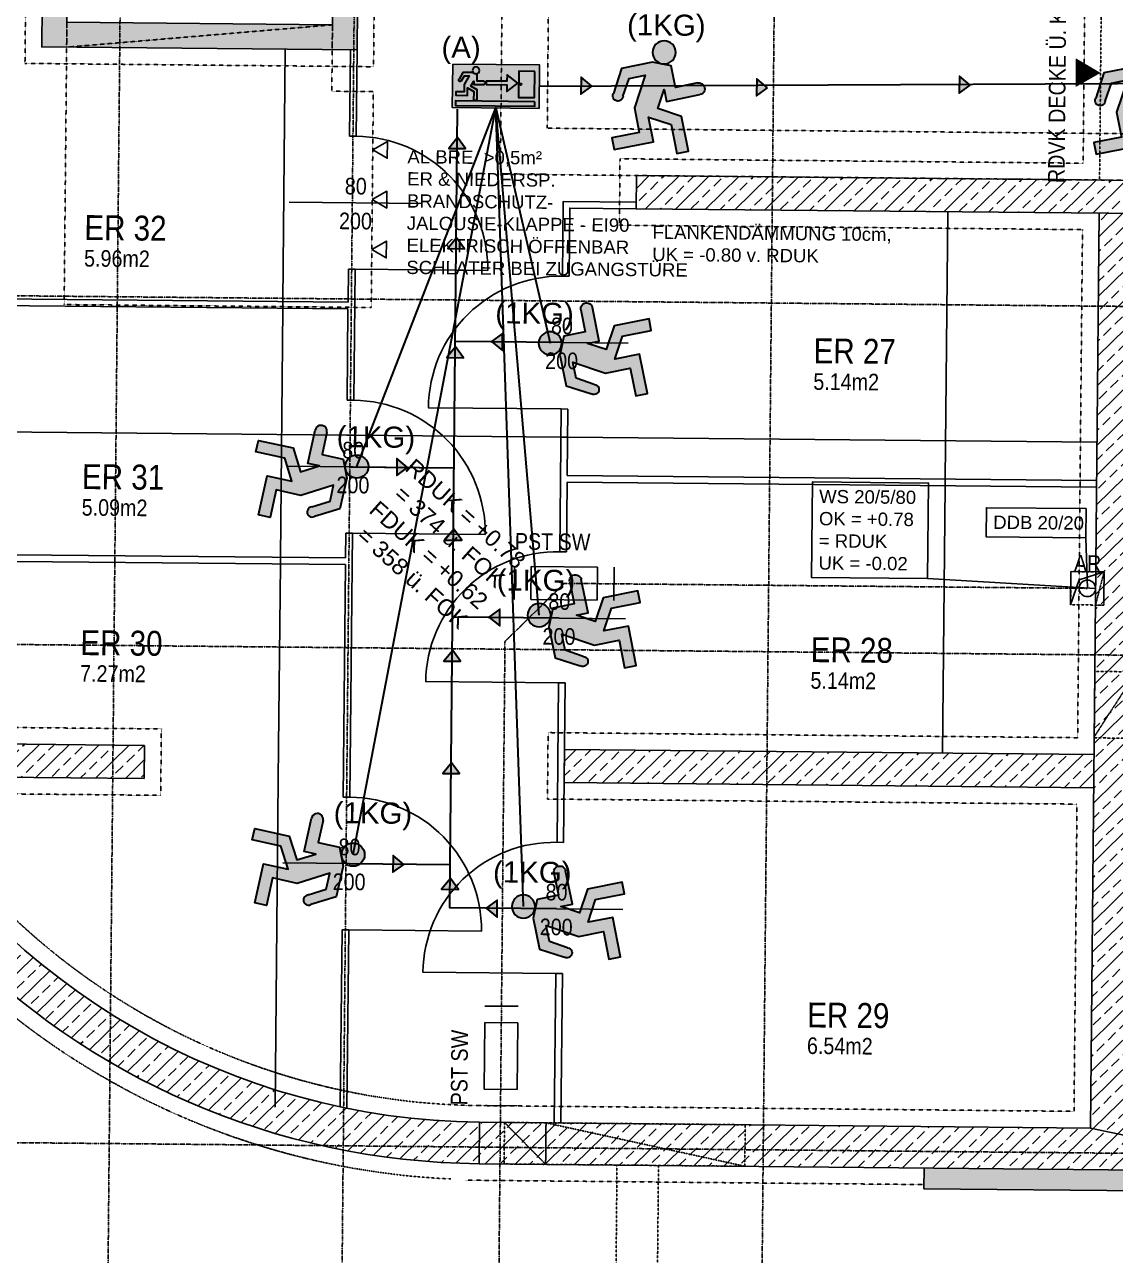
# Model space of a CAD drawing. Header units: millimetres. Extents: x 129024 to 200890, y -97881 to 32593.
# Drawn here: x 167088 to 173659, y -43487 to -36074 of the extents above; entities that cross this region are included whole.
import ezdxf
from ezdxf.enums import TextEntityAlignment as Align

# ---------------------------------------------------------------- set-up
doc = ezdxf.new("R2010")
doc.units = ezdxf.units.MM
doc.linetypes.add('HIDDEN2', pattern=[0.1875, 0.125, -0.0625])
doc.linetypes.add('STRICHPUNKT', pattern=[1, 0.5, -0.25, 0, -0.25])
for name, color, linetype in [('00-TXT---------M0', 8, 'Continuous'), ('01-SYM-G00-Lk2-M0', 8, 'Continuous'), ('01-TXT---------M0', 1, 'Continuous'), ('01-TXT---------PP', 1, 'Continuous'), ('01-TXT-G00-Lk2-M0', 1, 'Continuous'), ('02-AXO-G00-Lk2-M0', 8, 'STRICHPUNKT'), ('02-DIM-G00-Lk2-ACHSEN', 251, 'Continuous'), ('02-DIM-G00-Lk2-M0', 8, 'Continuous'), ('02-FIL-G00-Lk2-LILA', 223, 'Continuous'), ('02-FIL-G00-Lk2-STB', 8, 'Continuous'), ('02-HID-G00-Lk2-M0', 8, 'HIDDEN2'), ('02-PKW-G00-Lk2-M0', 8, 'Continuous'), ('02-TWA-G00-Lk2-M0', 4, 'Continuous'), ('02-TWE-G00-Lk2-M0', 8, 'Continuous'), ('02-ZWA-G00-Lk2-M0', 2, 'Continuous'), ('03-HID-G00-LK2-M0', 8, 'HIDDEN2'), ('03-SYM-G00-LK2-M0', 8, 'Continuous'), ('03-TXT-G00-Lk2-M0', 8, 'Continuous'), ('05-TXT--------M0', 8, 'Continuous'), ('05-TXT-G00-LK2-M0', 8, 'Continuous'), ('07-SAN-G00-Lk2-LÜFTUNGEN', 80, 'HIDDEN2'), ('07-SWK-G00-Lk2-M0', 34, 'STRICHPUNKT'), ('07-SYM-G00-Lk2-M0', 8, 'Continuous')]:
    doc.layers.add(name, color=color, linetype=linetype)
doc.styles.add('ARIAL', font='arial.ttf', dxfattribs={"width": 0.85})
doc.styles.get("Standard").update_dxf_attribs({"font": 'arial.ttf'})
doc.dimstyles.new('pp chromy&schneider', dxfattribs={"dimscale": 0.005, "dimtxt": 25, "dimasz": 10, "dimexe": 0, "dimexo": 0, "dimgap": 5, "dimtad": 1, "dimdec": 1, "dimlfac": 100, "dimrnd": 0.1, "dimzin": 9, "dimdsep": 46, "dimtxsty": 'ARIAL', "dimblk": 'c&s kote', "dimcen": 0, "dimse1": 1, "dimse2": 1, "dimclrd": 8, "dimclrt": 8, "dimadec": 0, "dimazin": 0, "dimtfac": 0.75, "dimtdec": 1, "dimtix": 1, "dimtmove": 2, "dimatfit": 0, "dimldrblk": 'NONE', "dimfxl": 1, "dimtolj": 1, "dimlwd": -1, "dimarcsym": 0})
pattern_1 = [(44.45009, (103083.84, -85315.77), (-88.93653, 90.66032), []), (44.45009, (103173.64, -85316.63), (-88.93653, 90.66032), [63.5, -31.75])]

# ---------------------------------------------------------------- blocks, each defined once
blk = doc.blocks.new('01-SQM')
at = {"layer": '01-TXT---------M0', "color": 1, "style": 'ARIAL', "width": 0.85}
blk.add_attdef('ROOM', (0, 0), '', height=0.15, dxfattribs=at)
blk.add_attdef('AREA', text='', height=0.1, dxfattribs=at).set_placement((0, -0.06), align=Align.TOP_LEFT)
at = {"layer": '01-TXT---------PP', "color": 1, "style": 'ARIAL', "width": 0.85}
blk.add_attdef('NR', text='', height=0.15, dxfattribs=at).set_placement((-0.1173, 0), align=Align.RIGHT)
blk.add_attdef('FLOOR', text='', height=0.1, dxfattribs=at).set_placement((0, -0.26), align=Align.TOP_LEFT)
blk = doc.blocks.new('05-TXT')
at = {"layer": '05-TXT--------M0'}
blk.add_line((-0.4, 0), (0.4, 0), dxfattribs=at)
at = {"layer": '05-TXT--------M0', "color": 8, "style": 'ARIAL', "width": 0.85}
blk.add_attdef('BREITE', text='', height=0.1, dxfattribs=at).set_placement((0, 0.05), align=Align.CENTER)
blk.add_attdef('HÖHE', text='', height=0.1, rotation=360, dxfattribs=at).set_placement((0, -0.06), align=Align.TOP_CENTER)
blk = doc.blocks.new('01-hk4')
blk.add_lwpolyline([(0, 0, 0, 0.270625, 0), (0, 0.234375, 0.270625, 0.270625, 0)], format="xyseb")
at = {"layer": '00-TXT---------M0', "color": 8, "style": 'ARIAL', "width": 0.85}
blk.add_attdef('HEIGHT', text='', height=0.1, dxfattribs=at).set_placement((0, 0.35), align=Align.CENTER)
blk = doc.blocks.new('c&s kote')
at = {"color": 8}
for p, q in [((0, -2), (0, 2)), ((0, 2), (0, -2)), ((-2, 0), (2, 0)), ((2, 0), (-2, 0))]:
    blk.add_line(p, q, dxfattribs=at)
blk.add_circle((0, 0), 0.5, dxfattribs=at)
blk = doc.blocks.new('*D466')
at = {"layer": '02-DIM-G00-Lk2-M0', "color": 8, "transparency": 16777216}
blk.add_line((172648.8, -37201.3), (172633.4, -38811.1), dxfattribs=at)
at = {"layer": 'Defpoints', "color": 0, "transparency": 16777216}
for p in [(170811.5, -37183.6), (170356.1, -38789.3), (172633.4, -38811.1)]:
    blk.add_point(p, dxfattribs=at)
at = {"layer": '02-DIM-G00-Lk2-M0', "color": 8, "transparency": 16777216, "xscale": 0.05, "yscale": 0.05, "zscale": 0.05}
for p, rotation in [((172648.8, -37201.2), 89.45008745103335), ((172633.4, -38811.1), 269.4500874510334)]:
    blk.add_blockref('c&s kote', p, dxfattribs=dict(at, rotation=rotation))
at = {"layer": '02-DIM-G00-Lk2-M0', "color": 8, "transparency": 16777216, "insert": (172641, -38006.2), "char_height": 0.125, "attachment_point": 5, "rotation": 89.45009, "style": 'ARIAL'}
blk.add_mtext('\\A1;161000', dxfattribs=at)
blk = doc.blocks.new('_None')
blk = doc.blocks.new('*D467')
at = {"layer": '02-DIM-G00-Lk2-M0', "color": 8, "transparency": 16777216}
blk.add_line((172633.4, -38811.2), (172633, -38851.1), dxfattribs=at)
at = {"layer": 'Defpoints', "color": 0, "transparency": 16777216}
for p in [(170356.1, -38789.3), (171950.7, -38844.6), (172633, -38851.1)]:
    blk.add_point(p, dxfattribs=at)
at = {"layer": '02-DIM-G00-Lk2-M0', "color": 8, "transparency": 16777216, "xscale": 0.05, "yscale": 0.05, "zscale": 0.05}
for p, rotation in [((172633.4, -38811.1), 89.45008745103335), ((172633, -38851.1), 269.4500874510334)]:
    blk.add_blockref('c&s kote', p, dxfattribs=dict(at, rotation=rotation))
at = {"layer": '02-DIM-G00-Lk2-M0', "color": 8, "transparency": 16777216, "insert": (172633.1, -38831.1), "char_height": 0.125, "attachment_point": 5, "rotation": 89.45009, "style": 'ARIAL'}
blk.add_mtext('\\A1;4000', dxfattribs=at)
blk = doc.blocks.new('*D468')
at = {"layer": '02-DIM-G00-Lk2-M0', "color": 8, "transparency": 16777216}
blk.add_line((172633, -38851.2), (172617.5, -40461), dxfattribs=at)
at = {"layer": 'Defpoints', "color": 0, "transparency": 16777216}
for p in [(171950.7, -38844.6), (172595.2, -40460.8), (172617.5, -40461.1)]:
    blk.add_point(p, dxfattribs=at)
at = {"layer": '02-DIM-G00-Lk2-M0', "color": 8, "transparency": 16777216, "xscale": 0.05, "yscale": 0.05, "zscale": 0.05}
for p, rotation in [((172633, -38851.1), 89.45008745103335), ((172617.5, -40461.1), 269.4500874510334)]:
    blk.add_blockref('c&s kote', p, dxfattribs=dict(at, rotation=rotation))
at = {"layer": '02-DIM-G00-Lk2-M0', "color": 8, "transparency": 16777216, "insert": (172625.2, -39656.1), "char_height": 0.125, "attachment_point": 5, "rotation": 89.45009, "style": 'ARIAL'}
blk.add_mtext('\\A1;161000', dxfattribs=at)
blk = doc.blocks.new('*D555')
at = {"layer": '02-DIM-G00-Lk2-ACHSEN', "color": 8, "transparency": 16777216}
blk.add_arc((189767, -26285), 378.3, 359.45766, 89.44251, dxfattribs=at)
at = {"layer": 'Defpoints', "color": 0, "transparency": 16777216}
for p in [(189790.7, -23821.4), (158479.2, -25984.7), (190096.4, -26099), (192166.9, -26308), (189455.4, -58747.3)]:
    blk.add_point(p, dxfattribs=at)
at = {"layer": '02-DIM-G00-Lk2-ACHSEN', "color": 8, "transparency": 16777216, "xscale": 0.05, "yscale": 0.05, "zscale": 0.05}
for p, rotation in [((189770.6, -25906.8), 179.44630059339), ((190145.3, -26288.6), 269.4538743099132)]:
    blk.add_blockref('c&s kote', p, dxfattribs=dict(at, rotation=rotation))
at = {"layer": '02-DIM-G00-Lk2-ACHSEN', "color": 8, "transparency": 16777216, "insert": (190037.1, -26020.1), "char_height": 0.125, "attachment_point": 5, "rotation": 314.45009, "style": 'ARIAL'}
blk.add_mtext('\\A1;90.00°', dxfattribs=at)
blk = doc.blocks.new('*D537')
at = {"layer": '02-DIM-G00-Lk2-ACHSEN', "color": 8, "transparency": 16777216}
blk.add_arc((161316.2, -55406.6), 946.5, 178.7656, 269.44706, dxfattribs=at)
at = {"layer": 'Defpoints', "color": 0, "transparency": 16777216}
for p in [(161622, -23551.1), (158274.1, -55340.9), (160488.3, -55865.4), (191881.3, -56066.9), (161286.7, -58476.9)]:
    blk.add_point(p, dxfattribs=at)
at = {"layer": '02-DIM-G00-Lk2-ACHSEN', "color": 8, "transparency": 16777216, "xscale": 0.05, "yscale": 0.05, "zscale": 0.05}
for p, rotation in [((160369.9, -55386.2), 88.76408441988075), ((161307.1, -56353.1), 359.4485741282728)]:
    blk.add_blockref('c&s kote', p, dxfattribs=dict(at, rotation=rotation))
at = {"layer": '02-DIM-G00-Lk2-ACHSEN', "color": 8, "transparency": 16777216, "insert": (160636.6, -56065.3), "char_height": 0.125, "attachment_point": 5, "rotation": 314.10633, "style": 'ARIAL'}
blk.add_mtext('\\A1;90.69°', dxfattribs=at)
blk = doc.blocks.new('*D538')
at = {"layer": '02-DIM-G00-Lk2-ACHSEN', "color": 8, "transparency": 16777216}
blk.add_arc((189481.7, -56015), 916.3, 269.45321, 358.75944, dxfattribs=at)
at = {"layer": 'Defpoints', "color": 0, "transparency": 16777216}
for p in [(189790.7, -23821.4), (158274.1, -55340.9), (191881.3, -56066.9), (189929, -56814.7), (189455.4, -58747.3)]:
    blk.add_point(p, dxfattribs=at)
at = {"layer": '02-DIM-G00-Lk2-ACHSEN', "color": 8, "transparency": 16777216, "xscale": 0.05, "yscale": 0.05, "zscale": 0.05}
for p, rotation in [((190397.7, -56034.8), 88.7610078103221), ((189472.9, -56931.2), 179.4516507379268)]:
    blk.add_blockref('c&s kote', p, dxfattribs=dict(at, rotation=rotation))
at = {"layer": '02-DIM-G00-Lk2-ACHSEN', "color": 8, "transparency": 16777216, "insert": (190119.3, -56672.9), "char_height": 0.125, "attachment_point": 5, "rotation": 44.10633, "style": 'ARIAL'}
blk.add_mtext('\\A1;89.31°', dxfattribs=at)
blk = doc.blocks.new('*D493')
at = {"layer": '02-DIM-G00-Lk2-M0', "color": 8, "transparency": 16777216}
blk.add_line((168658, -36222.9), (168643.4, -37742.7), dxfattribs=at)
at = {"layer": 'Defpoints', "color": 0, "transparency": 16777216}
for p in [(167190.7, -36208.8), (168643.4, -37742.8), (169036.1, -37746.6)]:
    blk.add_point(p, dxfattribs=at)
at = {"layer": '02-DIM-G00-Lk2-M0', "color": 8, "transparency": 16777216, "xscale": 0.05, "yscale": 0.05, "zscale": 0.05}
for p, rotation in [((168658, -36222.9), 89.45008745103335), ((168643.4, -37742.8), 269.4500874510334)]:
    blk.add_blockref('c&s kote', p, dxfattribs=dict(at, rotation=rotation))
at = {"layer": '02-DIM-G00-Lk2-M0', "color": 8, "transparency": 16777216, "insert": (168650.6, -36982.8), "char_height": 0.125, "attachment_point": 5, "rotation": 89.45009, "style": 'ARIAL'}
blk.add_mtext('\\A1;152000', dxfattribs=at)
blk = doc.blocks.new('*D494')
at = {"layer": '02-DIM-G00-Lk2-M0', "color": 8, "transparency": 16777216}
blk.add_line((168643.4, -37742.8), (168643.1, -37782.7), dxfattribs=at)
at = {"layer": 'Defpoints', "color": 0, "transparency": 16777216}
for p in [(168643.1, -37782.8), (169035.7, -37786.6), (169036.1, -37746.6)]:
    blk.add_point(p, dxfattribs=at)
at = {"layer": '02-DIM-G00-Lk2-M0', "color": 8, "transparency": 16777216, "xscale": 0.05, "yscale": 0.05, "zscale": 0.05}
for p, rotation in [((168643.1, -37782.8), 269.4500874510334), ((168643.4, -37742.8), 89.45008745103335)]:
    blk.add_blockref('c&s kote', p, dxfattribs=dict(at, rotation=rotation))
at = {"layer": '02-DIM-G00-Lk2-M0', "color": 8, "transparency": 16777216, "insert": (168643.2, -37762.8), "char_height": 0.125, "attachment_point": 5, "rotation": 89.45009, "style": 'ARIAL'}
blk.add_mtext('\\A1;4000', dxfattribs=at)
blk = doc.blocks.new('*D495')
at = {"layer": '02-DIM-G00-Lk2-M0', "color": 8, "transparency": 16777216}
blk.add_line((168643.1, -37782.8), (168628.7, -39282.7), dxfattribs=at)
at = {"layer": 'Defpoints', "color": 0, "transparency": 16777216}
for p in [(169035.7, -37786.6), (168628.7, -39282.7), (169021.3, -39286.5)]:
    blk.add_point(p, dxfattribs=at)
at = {"layer": '02-DIM-G00-Lk2-M0', "color": 8, "transparency": 16777216, "xscale": 0.05, "yscale": 0.05, "zscale": 0.05}
for p, rotation in [((168643.1, -37782.8), 89.45008745103335), ((168628.7, -39282.7), 269.4500874510334)]:
    blk.add_blockref('c&s kote', p, dxfattribs=dict(at, rotation=rotation))
at = {"layer": '02-DIM-G00-Lk2-M0', "color": 8, "transparency": 16777216, "insert": (168635.8, -38532.8), "char_height": 0.125, "attachment_point": 5, "rotation": 89.45009, "style": 'ARIAL'}
blk.add_mtext('\\A1;150000', dxfattribs=at)
blk = doc.blocks.new('*D496')
at = {"layer": '02-DIM-G00-Lk2-M0', "color": 8, "transparency": 16777216}
blk.add_line((168628.7, -39282.8), (168628.3, -39322.7), dxfattribs=at)
at = {"layer": 'Defpoints', "color": 0, "transparency": 16777216}
for p in [(168628.3, -39322.7), (169020.9, -39326.5), (169021.3, -39286.5)]:
    blk.add_point(p, dxfattribs=at)
at = {"layer": '02-DIM-G00-Lk2-M0', "color": 8, "transparency": 16777216, "xscale": 0.05, "yscale": 0.05, "zscale": 0.05}
for p, rotation in [((168628.7, -39282.7), 89.45008745103335), ((168628.3, -39322.7), 269.4500874510334)]:
    blk.add_blockref('c&s kote', p, dxfattribs=dict(at, rotation=rotation))
at = {"layer": '02-DIM-G00-Lk2-M0', "color": 8, "transparency": 16777216, "insert": (168628.4, -39302.7), "char_height": 0.125, "attachment_point": 5, "rotation": 89.45009, "style": 'ARIAL'}
blk.add_mtext('\\A1;4000', dxfattribs=at)
blk = doc.blocks.new('*D497')
at = {"layer": '02-DIM-G00-Lk2-M0', "color": 8, "transparency": 16777216}
blk.add_line((168628.3, -39322.8), (168617.7, -40422.6), dxfattribs=at)
at = {"layer": 'Defpoints', "color": 0, "transparency": 16777216}
for p in [(169020.9, -39326.5), (168617.7, -40422.7), (169010.3, -40426.4)]:
    blk.add_point(p, dxfattribs=at)
at = {"layer": '02-DIM-G00-Lk2-M0', "color": 8, "transparency": 16777216, "xscale": 0.05, "yscale": 0.05, "zscale": 0.05}
for p, rotation in [((168628.3, -39322.7), 89.45008745103335), ((168617.7, -40422.7), 269.4500874510334)]:
    blk.add_blockref('c&s kote', p, dxfattribs=dict(at, rotation=rotation))
at = {"layer": '02-DIM-G00-Lk2-M0', "color": 8, "transparency": 16777216, "insert": (168622.9, -39872.7), "char_height": 0.125, "attachment_point": 5, "rotation": 89.45009, "style": 'ARIAL'}
blk.add_mtext('\\A1;110000', dxfattribs=at)
blk = doc.blocks.new('*D498')
at = {"layer": '02-DIM-G00-Lk2-M0', "color": 8, "transparency": 16777216}
blk.add_line((168617.7, -40422.7), (168615.8, -40622.6), dxfattribs=at)
at = {"layer": 'Defpoints', "color": 0, "transparency": 16777216}
for p in [(169010.3, -40426.4), (167808.5, -40614.9), (168615.8, -40622.7)]:
    blk.add_point(p, dxfattribs=at)
at = {"layer": '02-DIM-G00-Lk2-M0', "color": 8, "transparency": 16777216, "xscale": 0.05, "yscale": 0.05, "zscale": 0.05}
for p, rotation in [((168617.7, -40422.7), 89.45008745103335), ((168615.8, -40622.7), 269.4500874510334)]:
    blk.add_blockref('c&s kote', p, dxfattribs=dict(at, rotation=rotation))
at = {"layer": '02-DIM-G00-Lk2-M0', "color": 8, "transparency": 16777216, "insert": (168616.7, -40522.7), "char_height": 0.125, "attachment_point": 5, "rotation": 89.45009, "style": 'ARIAL'}
blk.add_mtext('\\A1;20000', dxfattribs=at)
blk = doc.blocks.new('*D499')
at = {"layer": '02-DIM-G00-Lk2-M0', "color": 8, "transparency": 16777216}
blk.add_line((168615.8, -40622.7), (168596.9, -42592.7), dxfattribs=at)
at = {"layer": 'Defpoints', "color": 0, "transparency": 16777216}
for p in [(167808.5, -40614.9), (168596.9, -42592.7), (168989.5, -42596.5)]:
    blk.add_point(p, dxfattribs=at)
at = {"layer": '02-DIM-G00-Lk2-M0', "color": 8, "transparency": 16777216, "xscale": 0.05, "yscale": 0.05, "zscale": 0.05}
for p, rotation in [((168615.8, -40622.7), 89.45008745103335), ((168596.9, -42592.7), 269.4500874510334)]:
    blk.add_blockref('c&s kote', p, dxfattribs=dict(at, rotation=rotation))
at = {"layer": '02-DIM-G00-Lk2-M0', "color": 8, "transparency": 16777216, "insert": (168606.3, -41607.7), "char_height": 0.125, "attachment_point": 5, "rotation": 89.45009, "style": 'ARIAL'}
blk.add_mtext('\\A1;197014.4', dxfattribs=at)
blk = doc.blocks.new('*D500')
at = {"layer": '02-DIM-G00-Lk2-M0', "color": 8, "transparency": 16777216}
blk.add_line((165618.6, -38513.8), (169028.3, -38546.5), dxfattribs=at)
at = {"layer": 'Defpoints', "color": 0, "transparency": 16777216}
for p in [(169035.7, -37786.6), (165622.8, -38073.8), (169028.4, -38546.5)]:
    blk.add_point(p, dxfattribs=at)
at = {"layer": '02-DIM-G00-Lk2-M0', "color": 8, "transparency": 16777216, "xscale": 0.05, "yscale": 0.05, "zscale": 0.05}
for p, rotation in [((165618.5, -38513.8), 179.4500874510324), ((169028.4, -38546.5), 359.4500874510325)]:
    blk.add_blockref('c&s kote', p, dxfattribs=dict(at, rotation=rotation))
at = {"layer": '02-DIM-G00-Lk2-M0', "color": 8, "transparency": 16777216, "insert": (167323.5, -38530.1), "char_height": 0.125, "attachment_point": 5, "rotation": 359.45009, "style": 'ARIAL'}
blk.add_mtext('\\A1;341000', dxfattribs=at)
blk = doc.blocks.new('*D501')
at = {"layer": '02-DIM-G00-Lk2-M0', "color": 8, "transparency": 16777216}
blk.add_line((169028.4, -38546.5), (169068.3, -38546.9), dxfattribs=at)
at = {"layer": 'Defpoints', "color": 0, "transparency": 16777216}
for p in [(169035.7, -37786.6), (169070.4, -38336.9), (169068.4, -38546.9)]:
    blk.add_point(p, dxfattribs=at)
at = {"layer": '02-DIM-G00-Lk2-M0', "color": 8, "transparency": 16777216, "xscale": 0.05, "yscale": 0.05, "zscale": 0.05}
for p, rotation in [((169028.4, -38546.5), 179.4500874510324), ((169068.4, -38546.9), 359.4500874510325)]:
    blk.add_blockref('c&s kote', p, dxfattribs=dict(at, rotation=rotation))
at = {"layer": '02-DIM-G00-Lk2-M0', "color": 8, "transparency": 16777216, "insert": (169048.4, -38546.6), "char_height": 0.125, "attachment_point": 5, "rotation": 359.45009, "style": 'ARIAL'}
blk.add_mtext('\\A1;4000', dxfattribs=at)
blk = doc.blocks.new('*D502')
at = {"layer": '02-DIM-G00-Lk2-M0', "color": 8, "transparency": 16777216}
blk.add_line((169068.4, -38546.9), (170318.3, -38558.9), dxfattribs=at)
at = {"layer": 'Defpoints', "color": 0, "transparency": 16777216}
for p in [(169070.4, -38336.9), (170320, -38388.9), (170318.3, -38558.9)]:
    blk.add_point(p, dxfattribs=at)
at = {"layer": '02-DIM-G00-Lk2-M0', "color": 8, "transparency": 16777216, "xscale": 0.05, "yscale": 0.05, "zscale": 0.05}
for p, rotation in [((169068.4, -38546.9), 179.4500874510324), ((170318.3, -38558.9), 359.4500874510325)]:
    blk.add_blockref('c&s kote', p, dxfattribs=dict(at, rotation=rotation))
at = {"layer": '02-DIM-G00-Lk2-M0', "color": 8, "transparency": 16777216, "insert": (169693.3, -38552.8), "char_height": 0.125, "attachment_point": 5, "rotation": 359.45009, "style": 'ARIAL'}
blk.add_mtext('\\A1;125000', dxfattribs=at)
blk = doc.blocks.new('*D503')
at = {"layer": '02-DIM-G00-Lk2-M0', "color": 8, "transparency": 16777216}
blk.add_line((170318.4, -38558.9), (170358.3, -38559.3), dxfattribs=at)
at = {"layer": 'Defpoints', "color": 0, "transparency": 16777216}
for p in [(170320, -38388.9), (170360, -38389.3), (170358.3, -38559.3)]:
    blk.add_point(p, dxfattribs=at)
at = {"layer": '02-DIM-G00-Lk2-M0', "color": 8, "transparency": 16777216, "xscale": 0.05, "yscale": 0.05, "zscale": 0.05}
for p, rotation in [((170318.3, -38558.9), 179.4500874510324), ((170358.3, -38559.3), 359.4500874510325)]:
    blk.add_blockref('c&s kote', p, dxfattribs=dict(at, rotation=rotation))
at = {"layer": '02-DIM-G00-Lk2-M0', "color": 8, "transparency": 16777216, "insert": (170338.3, -38559), "char_height": 0.125, "attachment_point": 5, "rotation": 359.45009, "style": 'ARIAL'}
blk.add_mtext('\\A1;4000', dxfattribs=at)
blk = doc.blocks.new('*D504')
at = {"layer": '02-DIM-G00-Lk2-M0', "color": 8, "transparency": 16777216}
blk.add_line((170358.4, -38559.3), (173548.1, -38589.9), dxfattribs=at)
at = {"layer": 'Defpoints', "color": 0, "transparency": 16777216}
for p in [(170360, -38389.3), (173548.2, -38589.9), (173545.6, -38859.9)]:
    blk.add_point(p, dxfattribs=at)
at = {"layer": '02-DIM-G00-Lk2-M0', "color": 8, "transparency": 16777216, "xscale": 0.05, "yscale": 0.05, "zscale": 0.05}
for p, rotation in [((170358.3, -38559.3), 179.4500874510324), ((173548.2, -38589.9), 359.4500874510325)]:
    blk.add_blockref('c&s kote', p, dxfattribs=dict(at, rotation=rotation))
at = {"layer": '02-DIM-G00-Lk2-M0', "color": 8, "transparency": 16777216, "insert": (171953.2, -38574.5), "char_height": 0.125, "attachment_point": 5, "rotation": 359.45009, "style": 'ARIAL'}
blk.add_mtext('\\A1;319000', dxfattribs=at)
blk = doc.blocks.new('03-rar')
blk.add_circle((0, 0), 0.05)
at = {"layer": '01-TXT---------M0', "color": 8, "style": 'ARIAL', "width": 0.85}
blk.add_attdef('RR', text='', height=0.1, dxfattribs=at).set_placement((0, 0.1), align=Align.CENTER)
blk = doc.blocks.new('03-PST')
for p, q in [((0, -0.1), (0, 0.1)), ((0.1, -0.1), (0.1, 0.1)), ((0.1, 0.1), (0.5, 0.1)), ((0.5, -0.1), (0.5, 0.1)), ((0.6, -0.1), (0.6, 0.1)), ((0.5, -0.1), (0.1, -0.1))]:
    blk.add_line(p, q)
at = {"layer": '01-TXT---------M0', "color": 8, "style": 'ARIAL', "width": 0.85}
blk.add_attdef('KS', text='', height=0.1, dxfattribs=at).set_placement((0, 0.3), align=Align.TOP_LEFT)
blk = doc.blocks.new('9809550')
at = {"color": 18, "lineweight": 30, "true_color": 0x000000}
for points in [[(423921.7, 99168.8), (423956.8, 99168.8), (423956.8, 99202.9), (423984.5, 99214.5), (424033.7, 99214.5), (424053.8, 99178.3)], [(424040.2, 99170.9), (424025.2, 99196.7), (423999.7, 99196.8), (424026.2, 99150.3), (424026.2, 99110.9), (424070.2, 99110.9), (424070.2, 99092.3), (424007.5, 99092.3), (424007.5, 99131.7), (423975, 99113.1), (423975, 99067), (423956.5, 99067), (423956.5, 99122.4), (423990.5, 99141.9), (423975.1, 99168.8), (423975.1, 99150.2), (423921.7, 99150.3)]]:
    blk.add_lwpolyline(points, dxfattribs=at)
blk.add_circle((423963.6, 99225.9), 18.1, dxfattribs=at)
for centre, radius, start, end in [((424047.8, 99173.1), 7.96, 195.7299, 41.4005), ((423921.7, 99159.5), 9.27, 89.9849, 270.0151)]:
    blk.add_arc(centre, radius, start, end, dxfattribs=at)
blk = doc.blocks.new('750298750')
h = blk.add_hatch(color=3)
h.paths.add_polyline_path([(426943.6, 99576.9), (426968.1, 99576.8), (426982.5, 99552, 1.25347), (426995.6, 99559.2), (426976.3, 99594), (426929, 99594), (426902.3, 99582.8), (426902.3, 99550), (426868.6, 99550, 1), (426868.6, 99532.2), (426919.9, 99532.1), (426919.9, 99550), (426934.8, 99524.1), (426902.1, 99505.4), (426902.1, 99452.1), (426919.8, 99452.1), (426919.8, 99496.4), (426951.1, 99514.3), (426951.1, 99476.4), (427011.4, 99476.4), (427011.4, 99494.3), (426969.1, 99494.3), (426969.1, 99532.2)])
h.paths.add_polyline_path([(426891.5, 99604.9, 1), (426926.3, 99604.9, 1)])
at = {"xscale": 0.9619413167778113, "yscale": 0.9619413167778113, "zscale": 0.9619413167778113}
blk.add_blockref('9809550', (19080.8, 4155.4), dxfattribs=at)
blk = doc.blocks.new('595995')
blk.add_hatch(color=256).paths.add_polyline_path([(423732.4, 99468.9), (423791.5, 99424.8), (423791.5, 99458.8), (423902.8, 99458.8), (423902.6, 99477.2), (423791.8, 99477.2), (423791.8, 99513.6)])
at = {"color": 18, "lineweight": 30, "true_color": 0x000000}
blk.add_lwpolyline([(423902.6, 99477.2), (423791.8, 99477.2), (423791.8, 99513.6), (423732.4, 99468.9), (423791.5, 99424.8), (423791.5, 99458.8), (423902.8, 99458.8), (423902.6, 99477.2)], dxfattribs=at)
blk = doc.blocks.new('RIVO-RZ-ARR_right')
h = blk.add_hatch(color=100)
h.paths.add_polyline_path([(423617.7, 99567.6), (423617.7, 99335.8), (424081.3, 99335.8), (424081.3, 99567.6)])
h.paths.add_polyline_path([(423908.3, 99478.6), (423908.3, 99512.6), (423967.3, 99468.5), (423907.9, 99423.9), (423907.9, 99460.2), (423797.1, 99460.2), (423797, 99478.6)], flags=16)
h.paths.add_polyline_path([(423735.7, 99518.5), (423749.5, 99512.3), (423749.5, 99478.1), (423784.5, 99478.1, -0.998804), (423784.6, 99459.6), (423731.2, 99459.5), (423731.2, 99478.1), (423715.7, 99451.2), (423749.8, 99431.8), (423749.8, 99376.3), (423731.3, 99376.3), (423731.3, 99422.4), (423698.8, 99441), (423698.8, 99401.6), (423636.1, 99401.6), (423636.1, 99420.2), (423680.1, 99420.2), (423680.1, 99459.6), (423706.5, 99506.1), (423681.1, 99506), (423666.1, 99480.2, -1.008523), (423650.8, 99484.7), (423672.6, 99523.9), (423721.8, 99523.9), (423735.7, 99518.5, -0.302406), (423724.6, 99535.2, -1), (423760.8, 99535.2, -0.535619)], flags=16)
h.paths.add_polyline_path([(424057.5, 99371.2), (424057.5, 99347.4), (423635.1, 99347.4), (423635.1, 99371.2)], flags=16)
h.paths.add_polyline_path([(423970.6, 99533.1), (424055.7, 99533.1), (424055.7, 99392.7), (423970.6, 99392.7)], flags=16)
h = blk.add_hatch(color=256)
h.paths.add_polyline_path([(423706.5, 99506.1), (423680.1, 99459.6), (423680.1, 99420.2), (423636.1, 99420.2), (423636.1, 99401.6), (423698.8, 99401.6), (423698.8, 99441), (423731.3, 99422.4), (423731.3, 99376.3), (423749.8, 99376.3), (423749.8, 99431.8), (423715.7, 99451.2), (423731.2, 99478.1), (423731.2, 99459.5), (423784.6, 99459.6, 0.998804), (423784.5, 99478.1), (423749.5, 99478.1), (423749.5, 99512.3), (423721.8, 99523.9), (423672.6, 99523.9), (423652.5, 99487.7, 1.25347), (423666.1, 99480.2), (423681.1, 99506)])
h.paths.add_polyline_path([(423760.8, 99535.2, 1), (423724.6, 99535.2, 1)])
for points in [[(424055.7, 99533.1), (423970.6, 99533.1), (423970.6, 99392.7), (424055.7, 99392.7)], [(424057.5, 99347.4), (424057.5, 99371.2), (423635.1, 99371.2), (423635.1, 99347.4)]]:
    blk.add_hatch(color=256).paths.add_polyline_path(points)
blk.add_lwpolyline([(423617.7, 99567.6), (424081.3, 99567.6), (424081.3, 99335.8), (423617.7, 99335.8)], close=True)
at = {"color": 18, "lineweight": 30, "true_color": 0x000000}
for points in [[(424055.7, 99533.1), (423970.6, 99533.1), (423970.6, 99392.7), (424055.7, 99392.7)], [(424057.5, 99371.2), (423635.1, 99371.2), (423635.1, 99347.4), (424057.5, 99347.4)]]:
    blk.add_lwpolyline(points, close=True, dxfattribs=at)
blk.add_circle((423980.2, 99463.1), 5, dxfattribs=at)
at = {"xscale": -1, "rotation": 359.9999999997448}
blk.add_blockref('9809550', (847706.3, 309.3), dxfattribs=at)
at = {"rotation": 180.0000000000325}
blk.add_blockref('595995', (847699.7, 198937.4), dxfattribs=at)
blk = doc.blocks.new('Fluchtwegpfeil')
at = {"lineweight": 30}
h = blk.add_hatch(color=100, dxfattribs=at)
h.dxf.hatch_style = 1
h.paths.add_polyline_path([(178497.6, 33031), (178497.6, 32977.4), (178562.6, 32977.4), (178563.3, 32977.9)])
h.paths.add_polyline_path([(178562.6, 32977.4), (178497.6, 32977.4), (178497.6, 32929.8)])
at = {"color": 100, "lineweight": 30}
blk.add_lwpolyline([(178563.3, 32977.9), (178497.6, 33031), (178497.6, 32929.8), (178563.3, 32977.9)], dxfattribs=at)

msp = doc.modelspace()

# ---------------------------------------------------------------- hatches: boundary and pattern name
at = {"layer": '02-FIL-G00-Lk2-LILA'}
h = msp.add_hatch(dxfattribs=at)
h.set_pattern_fill('HONEY', color=256, scale=10, angle=196.49662873, style=0)
h.set_pattern_definition([(89.450087, (103083.837, -85315.77), (-27.037946, 47.886706), [31.75, -63.5]), (209.450087, (103083.837, -85315.77), (-27.952131, -47.358901), [31.75, -63.5]), (149.450087, (103083.837, -85315.77), (-54.990077, 0.527805), [-63.5, 31.75])])
h.paths.add_polyline_path([(180307.2911, -43034.9862), (172506.1798, -42960.1106), (172504.9801, -43085.1049), (180181.097, -43158.7809)])
at = {"layer": '02-FIL-G00-Lk2-STB'}
h = msp.add_hatch(dxfattribs=at)
h.set_pattern_fill('ANSI33', color=256, scale=20, angle=106.49662873, style=0)
h.set_pattern_definition(pattern_1)
h.paths.add_polyline_path([(176427.505, -35547.4047), (168947.8495, -35475.6144), (168945.4501, -35725.6028), (168942.0909, -36075.5867), (167342.1646, -36060.2305), (167345.5238, -35710.2466), (167347.9232, -35460.2581), (161698.1834, -35406.0315), (161895.7748, -35657.9395), (165395.6136, -35691.5312), (165645.6021, -35693.9306), (167195.5307, -35708.807), (167190.7319, -36208.7839), (169090.6444, -36227.0195), (169095.4432, -35727.0425), (176675.0941, -35799.7926)])
h = msp.add_hatch(dxfattribs=at)
h.set_pattern_fill('ANSI33', color=256, scale=20, angle=106.49662873, style=0)
h.set_pattern_definition(pattern_1)
h.paths.add_polyline_path([(175283.2566, -37026.4907), (170773.4643, -36983.2054), (170771.5447, -37183.1962), (175281.337, -37226.4815)])
h = msp.add_hatch(dxfattribs=at)
h.set_pattern_fill('ANSI33', color=256, scale=20, angle=106.49662873, style=0)
h.set_pattern_definition(pattern_1)
h.paths.add_polyline_path([(173811.4047, -37212.373), (173561.4162, -37209.9736), (173508.5333, -42719.7198), (173758.0419, -42772.1169)])
h = msp.add_hatch(dxfattribs=at)
h.set_pattern_fill('ANSI33', color=256, scale=20, angle=106.49662873, style=0)
h.set_pattern_definition(pattern_1)
h.paths.add_polyline_path([(165619.6885, -38393.8063), (165369.7, -38391.4069, 0.41420423), (169826.16, -42934.3876), (169828.7028, -42684.4005, -0.262463769), (166212.2698, -40599.5953), (167808.4719, -40614.9157), (167810.3914, -40414.9249), (166100.4702, -40398.513, -0.123105626)])
h = msp.add_hatch(dxfattribs=at)
h.set_pattern_fill('ANSI33', color=256, scale=20, angle=106.49662873, style=0)
h.set_pattern_definition(pattern_1)
h.paths.add_polyline_path([(173530.1279, -40469.8234), (170340.2749, -40439.207), (170338.3553, -40639.1978), (173528.2084, -40669.8142)])
h = msp.add_hatch(dxfattribs=at)
h.set_pattern_fill('ANSI33', color=256, scale=20, angle=106.49662873, style=0)
h.set_pattern_definition(pattern_1)
h.paths.add_polyline_path([(169826.16, -42934.3876), (169828.7028, -42684.4005), (173508.5333, -42719.7198), (173758.0419, -42772.1169), (176807.9014, -42801.3897), (176805.9819, -43001.3804)])

# ---------------------------------------------------------------- linework, layer by layer
at = {"color": 100, "lineweight": 30}
for points in [[(175848.6995, -36421.3708), (170188.3395, -36447.8478)], [(169043.6159, -41126.7938), (169650.996, -41132.6235), (169694.6501, -36584.411)], [(170323.7909, -37988.9359), (169681.2285, -37982.7685)], [(169046.5552, -38736.7119), (169673.9343, -38742.7335)], [(170307.8589, -39648.8594), (169665.2964, -39642.6921)], [(170291.063, -41398.7788), (169648.5006, -41392.6115), (169650.996, -41132.6235)]]:
    msp.add_lwpolyline(points, dxfattribs=at)
at = {"color": 4, "lineweight": 30}
for points in [[(169066.0122, -41073.0663), (169925.4607, -36576.1483)], [(169088.4429, -38736.0683), (169925.4607, -36576.1483), (170253.9085, -37993.4978)], [(170187.2141, -39631.1441), (169925.4607, -36576.1483)], [(170092.6048, -41385.6014), (169925.4607, -36576.1483)]]:
    msp.add_lwpolyline(points, dxfattribs=at)
at = {"layer": '01-TXT-G00-Lk2-M0', "flags": 128}
for points in [[(169184.8812, -36827.9516), (169273.2548, -36778.0538), (169272.2807, -36879.5365)], [(169182.0019, -37127.9378), (169270.3755, -37078.04), (169269.4014, -37179.5226)], [(169179.1226, -37427.924), (169266.5222, -37479.5088), (169267.4962, -37378.0262)]]:
    msp.add_lwpolyline(points, close=True, dxfattribs=at)
at = {"layer": '02-AXO-G00-Lk2-M0'}
for points in [[(167781.6757, -23610.1772), (167446.4548, -58536.0103)], [(169191.611, -23623.7099), (168856.3901, -58549.543)], [(171721.4945, -23647.9919), (171386.2736, -58573.825)], [(158444.1061, -37624.9022), (192055.1895, -37947.5041)], [(158423.9511, -39724.8055), (192035.0345, -40047.4074)], [(158395.1582, -42724.6673), (192006.2415, -43047.2692)]]:
    msp.add_lwpolyline(points, dxfattribs=at)
at = {"layer": '02-FIL-G00-Lk2-STB'}
for points in [[(169826.16, -42934.3876), (169828.7028, -42684.4005)], [(173758.0419, -42772.1169), (173508.5333, -42719.7198)]]:
    msp.add_lwpolyline(points, dxfattribs=at)
at = {"layer": '02-HID-G00-Lk2-M0'}
for points in [[(173575.7167, -35720.0422), (173563.3358, -37009.9828)], [(170620.7539, -46642.1846), (170656.296, -42939.1429)], [(170870.7423, -46644.584), (170906.2536, -42944.7544)]]:
    msp.add_lwpolyline(points, dxfattribs=at)
at = {"layer": '02-HID-G00-Lk2-M0', "ltscale": 0.5}
msp.add_lwpolyline([(173474.2817, -35869.0755), (169194.4788, -35827.9976), (169189.68, -36327.9746), (167089.7767, -36307.8196), (167094.5755, -35807.8426), (165744.6377, -35794.8858), (165719.6839, -38394.766, 0.119451907), (166161.915, -40299.0981), (167911.3466, -40315.8893), (167907.5075, -40715.8709), (166393.2414, -40701.3368, 0.250920852), (169829.6625, -42584.4051), (173409.4976, -42618.7646), (173427.2533, -40768.8498), (170237.4002, -40738.2334), (170241.2392, -40338.2518), (173431.0923, -40368.8683), (173460.4611, -37309.0092), (170670.5896, -37282.2318), (170674.4286, -36882.2502), (173464.3001, -36909.0276)], format="xyb", close=True, dxfattribs=at)
at = {"layer": '02-HID-G00-Lk2-M0', "color": 4}
for points in [[(167340.725, -36210.2236), (167342.1646, -36060.2305)], [(167340.725, -36210.2236), (168942.0909, -36075.5867)], [(168940.6513, -36225.5798), (168942.0909, -36075.5867)], [(173538.7658, -39569.8649), (173590.683, -39370.354)], [(173531.1539, -40362.931), (173784.9153, -39972.2459)], [(169978.5545, -42685.8388), (170226.2844, -42938.2869)], [(170228.6843, -42688.2396), (171426.3233, -42949.805)]]:
    msp.add_lwpolyline(points, dxfattribs=at)
for points in [[(173540.6853, -39369.8741), (173590.683, -39370.354), (173588.7635, -39570.3448), (173538.7658, -39569.8649)], [(173534.9268, -39969.8465), (173784.9153, -39972.2459), (173781.0762, -40372.2274), (173531.0877, -40369.828), (173534.9268, -39969.8465)], [(170226.2844, -42938.2869), (169976.1548, -42935.8567), (169978.5545, -42685.8388), (170228.6841, -42688.269)], [(171426.3233, -42949.805), (170226.2846, -42938.2575), (170228.6843, -42688.2395), (171428.723, -42699.7871)]]:
    msp.add_lwpolyline(points, close=True, dxfattribs=at)
at = {"layer": '02-HID-G00-Lk2-M0', "ltscale": 0.5}
msp.add_lwpolyline([(172505.22, -43060.106), (169742.9, -43033.5931)], dxfattribs=at)
msp.add_arc((169863.7812, -38436.8276), 4594.3107, 213.65503702, 267.40053417, dxfattribs=at)
at = {"layer": '02-PKW-G00-Lk2-M0'}
msp.add_lwpolyline([(164145.6712, -35679.5342), (164119.7576, -38379.4098, 0.448109821), (168939.621, -44630.9571, 0.405385456)], format="xyb", dxfattribs=at)
at = {"layer": '02-TWA-G00-Lk2-M0'}
for p, q in [((170773.4643, -36983.2054), (175283.2566, -37026.4907)), ((172913.3657, -37003.7443), (173813.3243, -37012.3822)), ((173563.3358, -37009.9828), (173563.3358, -37009.9828)), ((170771.5447, -37183.1962), (175281.337, -37226.4815)), ((173508.5333, -42719.7198), (173561.4162, -37209.9736)), ((167810.3914, -40414.9249), (166100.4702, -40398.513)), ((173530.1279, -40469.8234), (170340.2749, -40439.207)), ((166212.2698, -40599.5953), (167808.4719, -40614.9157)), ((170338.3553, -40639.1978), (173528.2084, -40669.8142)), ((180455.8124, -43036.4117), (169826.16, -42934.3876))]:
    msp.add_line(p, q, dxfattribs=at)
for points in [[(167195.5307, -35708.807), (167190.7319, -36208.7839), (169090.6444, -36227.0195), (169095.4432, -35727.0425)], [(170773.4643, -36983.2054), (170771.5447, -37183.1962)], [(167810.3914, -40414.9249), (167808.4719, -40614.9157)], [(170340.2749, -40439.207), (170338.3553, -40639.1978)], [(169828.7028, -42684.4005), (173508.5333, -42719.7198)]]:
    msp.add_lwpolyline(points, dxfattribs=at)
msp.add_lwpolyline([(167342.1646, -36060.2305), (168942.0909, -36075.5867), (168945.4501, -35725.6028), (167345.5238, -35710.2466)], close=True, dxfattribs=at)
for radius, start, end in [(4500, 179.45008745, 269.44826182), (4250, 210.62464024, 269.45008745)]:
    msp.add_arc((169869.4927, -38434.5962), radius, start, end, dxfattribs=at)
at = {"layer": '02-TWE-G00-Lk2-M0'}
for p, q in [((169090.6444, -36227.0195), (169085.6536, -36746.9955)), ((165626.2149, -37713.8376), (169036.0578, -37746.5655)), ((169076.056, -37746.9494), (169070.3934, -38336.9223)), ((169076.056, -37746.9494), (169076.056, -37746.9494)), ((170319.9519, -38388.9175), (170311.6979, -39248.8779)), ((170304.1158, -40038.8415), (170294.902, -40998.7973)), ((168989.5461, -42592.5036), (168999.7787, -41526.3914)), ((169029.4688, -42600.7527), (169039.7769, -41526.7753)), ((170287.3199, -41788.7609), (170278.682, -42688.7194))]:
    msp.add_line(p, q, dxfattribs=at)
for points in [[(169045.6554, -36746.6116), (169050.6462, -36226.6356)], [(169045.6554, -36746.6116), (169085.6536, -36746.9955)], [(170771.9287, -37143.198), (170331.9489, -37138.9751), (170327.63, -37588.9543)], [(170367.6281, -37589.3382), (170371.5632, -37179.3571), (170771.5447, -37183.1962)], [(169036.0578, -37746.5655), (169037.9773, -37546.5748)], [(169037.9773, -37546.5748), (169077.9755, -37546.9587)], [(169076.056, -37746.9494), (169077.9755, -37546.9587)], [(170367.6281, -37589.3382), (170327.63, -37588.9543)], [(169035.6739, -37786.5637), (165625.831, -37753.8358)], [(169030.3952, -38336.5384), (169035.6739, -37786.5637)], [(169030.3952, -38336.5384), (169070.3934, -38336.9223)], [(170359.95, -38389.3014), (170319.9519, -38388.9175)], [(170356.111, -38789.283), (170359.95, -38389.3014)], [(170351.6961, -39249.2618), (170355.7271, -38829.2811)], [(170355.7271, -38829.2811), (173545.5801, -38859.8976)], [(170356.111, -38789.283), (173545.964, -38819.8994)], [(169021.2774, -39286.4946), (169022.7171, -39136.5015)], [(169022.7171, -39136.5015), (169062.7152, -39136.8854)], [(169047.455, -40726.8122), (169062.7152, -39136.8854)], [(169021.2774, -39286.4946), (165699.3516, -39254.6105)], [(170351.6961, -39249.2618), (170311.6979, -39248.8779)], [(169020.8935, -39326.4928), (165707.4333, -39294.6899)], [(169020.8935, -39326.4928), (169007.4568, -40726.4283)], [(170344.1139, -40039.2254), (170304.1158, -40038.8415)], [(170334.9002, -40999.1812), (170344.1139, -40039.2254)], [(169007.4568, -40726.4283), (169007.4568, -40726.4283)], [(169007.4568, -40726.4283), (169047.455, -40726.8122)], [(170334.9002, -40999.1812), (170294.902, -40998.7973)], [(168999.7787, -41526.3914), (169039.7769, -41526.7753)], [(170327.3181, -41789.1448), (170287.3199, -41788.7609)], [(170318.6802, -42689.1033), (170327.3181, -41789.1448)]]:
    msp.add_lwpolyline(points, dxfattribs=at)
for points in [[(169077.9755, -37546.9587), (169877.9386, -37554.6368, 0.414213563), (169085.6536, -36746.9955, 1.000000001)], [(170319.9519, -38388.9175), (169519.9887, -38381.2394, -0.414213563), (170327.63, -37588.9543, -1.000000001)], [(169062.7152, -39136.8854), (169862.6784, -39144.5635, 0.414213563), (169070.3934, -38336.9223, 1.000000001)], [(170304.1158, -40038.8415), (169504.1526, -40031.1634, -0.416810436), (170311.6979, -39248.8779, -1.000000001)], [(169039.7769, -41526.7753), (169839.74, -41534.4535, 0.414213563), (169047.455, -40726.8122, 1.000000001)], [(170287.3199, -41788.7609), (169487.3567, -41781.0828, -0.416810436), (170294.902, -40998.7973, -1.000000001)]]:
    msp.add_lwpolyline(points, format="xyb", dxfattribs=at)
at = {"layer": '02-ZWA-G00-Lk2-M0'}
msp.add_line((172504.9801, -43085.1049), (180181.097, -43158.7809), dxfattribs=at)
msp.add_lwpolyline([(172504.9801, -43085.1049), (172506.1798, -42960.1106)], dxfattribs=at)
at = {"layer": '03-HID-G00-LK2-M0'}
for points in [[(173390.6923, -39368.4344), (173388.7727, -39568.4252), (173588.7635, -39570.3448), (173590.683, -39370.354)], [(173590.683, -39370.354), (173390.6923, -39368.4344), (173388.7727, -39568.4252), (173588.7635, -39570.3448)]]:
    msp.add_lwpolyline(points, close=True, dxfattribs=at)
at = {"layer": '03-TXT-G00-Lk2-M0'}
for points in [[(173539.7256, -39469.8695), (172527.6207, -39410.1469), (172533.1393, -38835.1734), (171833.1715, -38828.4551), (171827.6529, -39403.4286), (172527.6207, -39410.1469)], [(173489.7279, -39469.3896), (173480.0242, -39164.2824), (173481.7038, -38989.2905), (172881.7315, -38983.5319), (172880.0519, -39158.5238), (173480.0242, -39164.2824)], [(173590.683, -39370.354), (173390.6923, -39368.4344), (173388.7727, -39568.4252), (173440.2101, -39418.912), (173590.683, -39370.354)]]:
    msp.add_lwpolyline(points, dxfattribs=at)
at = {"layer": '07-SAN-G00-Lk2-LÜFTUNGEN', "linetype": 'HIDDEN2', "ltscale": 0.5}
for points in [[(169967.8025, -35485.4039), (169953.502, -36975.3353), (176663.193, -37039.7355), (176659.354, -37439.717), (179959.1973, -37471.3892)], [(170247.7896, -35488.0913), (170236.1765, -36698.0355), (176945.8674, -36762.4357), (176942.0284, -37162.4173), (179961.8846, -37191.4021)], [(168942.0909, -36075.5867), (168938.2519, -36475.5683), (169188.2404, -36477.9677), (169175.7634, -37777.9078), (167325.8486, -37760.1522), (167342.1646, -36060.2305)]]:
    msp.add_lwpolyline(points, dxfattribs=at)
at = {"layer": '07-SWK-G00-Lk2-M0'}
msp.add_line((170338.356, -39439.1206), (173489.7279, -39469.3896), dxfattribs=at)
for points in [[(169981.4256, -39789.2644), (170338.356, -39439.1206)], [(169918.307, -46365.43), (169981.4256, -39789.2644)]]:
    msp.add_lwpolyline(points, dxfattribs=at)

# ---------------------------------------------------------------- block references
at = {"color": 102, "lineweight": 30, "true_color": 0x21de37}
for p, xscale, yscale, zscale, rotation in [((1926537.9675, -92221.5999), -4.006823643639402, 4.006823643639398, 4.006823643639398, 11.30675747868886), ((1929443.2826, -92249.4853), -4.006823643639402, 4.006823643639398, 4.006823643639398, 11.30675747868886), ((226233.9624, 1717604.0144), -4.006823643639402, 4.006823643639398, 4.006823643639398, 101.306757478688), ((146816.3261, 1717612.5144), 4.006823643639402, 4.006823643639402, 4.006823643639402, 257.5934174233813), ((226167.268, 1715966.3681), -4.006823643639402, 4.006823643639398, 4.006823643639398, 101.306757478688), ((146793.8954, 1715275.5164), 4.006823643639402, 4.006823643639402, 4.006823643639402, 257.5934174233813), ((226072.6587, 1714211.9108), -4.006823643639402, 4.006823643639398, 4.006823643639398, 101.306757478688)]:
    msp.add_blockref('750298750', p, dxfattribs=dict(at, xscale=xscale, yscale=yscale, zscale=zscale, rotation=rotation))
at = {"xscale": 1.128648874414126, "yscale": 1.128648874414126, "zscale": 1.128648874414126, "rotation": 359.4500874510329}
msp.add_blockref('RIVO-RZ-ARR_right', (-309505.8353, -144094.914), dxfattribs=at)
at = {"color": 100, "lineweight": 30}
for p, rotation in [((-8366.1532, -67707.4867), 359.4500874509912), ((-6086.9208, -67702.008), 359.4500874509912), ((-7308.4376, -67717.6388), 359.4500874509912), ((200958.5623, -215625.9123), 89.45008745099567), ((200952.7665, -216229.7585), 89.45008745099567), ((348772.5622, -6719.767), 179.4500874509914), ((200946.4671, -216886.0861), 89.45008745099567), ((-9476.4478, -70004.202), 359.4500874509912), ((200935.9164, -217985.3287), 89.45008745099567), ((348756.6302, -8379.6905), 179.4500874509914), ((200928.9205, -218714.2228), 89.45008745099567), ((200922.4265, -219390.8145), 89.45008745099567), ((-9499.3862, -72394.0919), 359.4500874509912), ((200915.7314, -220088.3591), 89.45008745099567), ((348739.8044, -10132.723), 179.4500874509914)]:
    msp.add_blockref('Fluchtwegpfeil', p, dxfattribs=dict(at, rotation=rotation))
at = {"layer": '01-SYM-G00-Lk2-M0'}
ref = msp.add_blockref('01-hk4', (173569.5262, -36365.0125), dxfattribs=dict(at, xscale=-640.0000004476773, yscale=640.0000004059359, zscale=640.0000004327273, rotation=89.45008744720182))
ref.add_attrib('HEIGHT', 'RDVK DECKE Ü. KG -01', dxfattribs={"layer": '00-TXT---------M0', "color": 8, "extrusion": (0, 0, -1), "height": 100, "rotation": 270.54991255, "style": 'ARIAL', "text_generation_flag": 2, "width": 0.85}).set_placement((-173308.8168, -36362.5102), align=Align.MIDDLE_CENTER)
at = {"layer": '01-TXT-G00-Lk2-M0', "xscale": 1000, "yscale": 1000, "zscale": 1000, "rotation": 359.4500874460895}
for p, values in [((167446.9548, -37371.2966), {'ROOM': 'ER 32', 'AREA': '5.96m2'}), ((171840.0338, -38113.494), {'ROOM': 'ER 27', 'AREA': '5.14m2'}), ((167432.5583, -38871.2275), {'ROOM': 'ER 31', 'AREA': '5.09m2'}), ((167422.9607, -39871.1815), {'ROOM': 'ER 30', 'AREA': '7.27m2'}), ((171822.758, -39913.4111), {'ROOM': 'ER 28', 'AREA': '5.14m2'}), ((171801.6432, -42113.3098), {'ROOM': 'ER 29', 'AREA': '6.54m2'})]:
    msp.add_blockref('01-SQM', p, dxfattribs=at).add_auto_attribs(values)
at = {"layer": '03-SYM-G00-LK2-M0', "xscale": 1000, "yscale": 1000, "zscale": 1000, "rotation": 359.4500874506607}
msp.add_blockref('03-rar', (173489.7279, -39469.3896), dxfattribs=at).add_auto_attribs({'RR': 'AR'})
at = {"layer": '05-TXT-G00-LK2-M0', "xscale": 1000, "yscale": 1000, "zscale": 1000}
for p, rotation in [((169081.8145, -37146.9771), 359.4500874483813), ((170323.7909, -37988.9359), 359.4500872215235), ((169066.5543, -38736.9039), 359.4500874483813), ((170307.8589, -39648.8594), 359.4500872215235), ((169043.6159, -41126.7938), 359.4500874483813), ((170291.063, -41398.7788), 359.4500872215235)]:
    msp.add_blockref('05-TXT', p, dxfattribs=dict(at, rotation=rotation)).add_auto_attribs({'BREITE': '80', 'HÖHE': '200'})
at = {"layer": '07-SYM-G00-Lk2-M0', "xscale": 1000, "yscale": 1000, "zscale": 1000}
for p, rotation in [((170038.3698, -39436.2413), 359.4500874594402), ((169954.5861, -42585.6041), 89.45008745908888)]:
    msp.add_blockref('03-PST', p, dxfattribs=dict(at, rotation=rotation)).add_auto_attribs({'KS': 'PST SW'})

# ---------------------------------------------------------------- texts
at = {"color": 3, "lineweight": 30, "char_height": 126.96738, "attachment_point": 1, "rotation": 359.45008745}
for s, insert in [('(1KG)', (170717.7089, -36011.0553)), ('(A)', (169599.6993, -36146.2734)), ('(1KG)', (169923.7705, -37746.2352)), ('(1KG)', (168968.0305, -38492.0958)), ('(1KG)', (169932.492, -39354.6595)), ('(1KG)', (168950.1145, -40756.4763)), ('(1KG)', (169910.1717, -41112.9439))]:
    msp.add_mtext_dynamic_manual_height_columns(s, width=26879.974359, gutter_width=634.8369, heights=[0], dxfattribs=dict(at, insert=insert))
at = {"layer": '01-TXT-G00-Lk2-M0', "ltscale": 0.08, "insert": (169394.1311, -36829.2163), "char_height": 80, "width": 1905.4, "attachment_point": 1, "rotation": 359.45013677}
msp.add_mtext('{\\fArial|b0|i0|c0|p34;AL BRE  >0,5m²\\PER & NIEDERSP.\\PBRANDSCHUTZ-\\PJALOUSIE-KLAPPE - EI90\\PELEKTRISCH ÖFFENBAR\\PSCHLATER BEI ZUGANGSTÜRE}', dxfattribs=at)
at = {"layer": '03-TXT-G00-Lk2-M0'}
for s, insert, char_height, width, attachment_point, rotation in [('{\\fArial|b0|i0|c0|p34;FLANKENDÄMMUNG 10cm, \\PUK = -0.80 v. RDUK}', (170870.5804, -37284.1513), 80, 3137.5, 1, 359.45008745), ('{\\fArial|b0|i0|c0|p34;RDUK = +0.78\\P = 374 ü. FOK\\PFDUK = +0.62\\P = 358 ü. FOK}', (169577.0677, -39206.8252), 100, 3137.5, 5, 318.21818745), ('{\\fArial|b0|i0|c0|p34;WS 20/5/80\\POK = +0.78\\P= RDUK \\PUK = -0.02}', (171872.3003, -39116.3439), 80, 948.6, 4, 359.45008745), ('{\\fArial|b0|i0|c0|p34;DDB 20/20}', (172922.7798, -39071.4299), 80, 948.6, 4, 359.45008745)]:
    msp.add_mtext(s, dxfattribs=dict(at, insert=insert, char_height=char_height, width=width, attachment_point=attachment_point, rotation=rotation))

# ---------------------------------------------------------------- dimensions: what is measured, and where the dimension line sits
at = {"layer": '02-DIM-G00-Lk2-ACHSEN'}
for base, line1, line2, picture, middle in [((160488.2937, -55865.3913), ((161621.9597, -23551.0557), (161286.7388, -58476.8888)), ((158274.0664, -55340.9152), (191881.2786, -56066.85)), '*D537', (160636.621, -56065.3378)), ((189928.9691, -56814.687), ((189790.6622, -23821.4212), (189455.4413, -58747.2543)), ((158274.0664, -55340.9152), (191881.2786, -56066.85)), '*D538', (190119.3211, -56672.8811)), ((190096.3943, -26099.0327), ((158479.1939, -25984.7041), (192166.906, -26308.0414)), ((189790.6622, -23821.4212), (189455.4413, -58747.2543)), '*D555', (190037.1007, -26020.0582))]:
    dim = msp.add_angular_dim_2l(base=base, line1=line1, line2=line2, dimstyle='pp chromy&schneider', override={"dimzin": 8, "dimadec": 2}, dxfattribs=at)
    dim.commit()
    dim.dimension.update_dxf_attribs({"geometry": picture, "text_midpoint": middle})
at = {"layer": '02-DIM-G00-Lk2-M0'}
for base, p1, p2, angle, picture, middle in [((168643.4444, -37742.7972), (167190.7319, -36208.7839), (169036.0578, -37746.5655), 89.45008745, '*D493', (168650.6498, -36982.8314)), ((172633.3746, -38811.1403), (170811.5429, -37183.5801), (170356.111, -38789.283), 89.45008745, '*D466', (172641.0119, -38006.1765)), ((169028.3797, -38546.5287), (165622.7597, -38073.821), (169035.6739, -37786.5637), 359.45008745, '*D500', (167323.4591, -38530.0759)), ((168628.664, -39282.7263), (169035.6739, -37786.5637), (169021.2774, -39286.4946), 89.45008745, '*D495', (168635.7734, -38532.76)), ((168643.0605, -37782.7954), (169036.0578, -37746.5655), (169035.6739, -37786.5637), 89.45008745, '*D494', (168643.1636, -37762.7954)), ((169068.3778, -38546.9126), (169035.6739, -37786.5637), (169070.3934, -38336.9223), 359.45008745, '*D501', (169048.3796, -38546.6318)), ((170318.3203, -38558.9096), (169070.3934, -38336.9223), (170319.9519, -38388.9175), 359.45008745, '*D502', (169693.3499, -38552.8223)), ((170358.3184, -38559.2936), (170319.9519, -38388.9175), (170359.95, -38389.3014), 359.45008745, '*D503', (170338.3202, -38559.0128)), ((173548.1715, -38589.91), (170359.95, -38389.3014), (173545.5801, -38859.8976), 359.45008745, '*D504', (171953.2458, -38574.5129)), ((172632.9907, -38851.1385), (170356.111, -38789.283), (171950.6536, -38844.5893), 89.45008745, '*D467', (172633.0938, -38831.1385)), ((172617.5385, -40461.0643), (171950.6536, -38844.5893), (172595.171, -40460.8496), 89.45008745, '*D468', (172625.1758, -39656.1005)), ((168628.2801, -39322.7244), (169021.2774, -39286.4946), (169020.8935, -39326.4928), 89.45008745, '*D496', (168628.3832, -39302.7245)), ((168617.7227, -40422.6738), (169020.8935, -39326.4928), (169010.3361, -40426.4421), 89.45008745, '*D497', (168622.9126, -39872.6983)), ((168615.8032, -40622.6646), (169010.3361, -40426.4421), (167808.4719, -40614.9157), 89.45008745, '*D498', (168616.6741, -40522.6683)), ((168596.8945, -42592.7177), (167808.4719, -40614.9157), (168989.5079, -42596.486), 89.45008745, '*D499', (168606.26, -41607.6903))]:
    dim = msp.add_linear_dim(base=base, p1=p1, p2=p2, angle=angle, dimstyle='pp chromy&schneider', override={"dimzin": 8}, dxfattribs=at)
    dim.commit()
    dim.dimension.update_dxf_attribs({"geometry": picture, "text_midpoint": middle})

doc.saveas('drawing.dxf')
